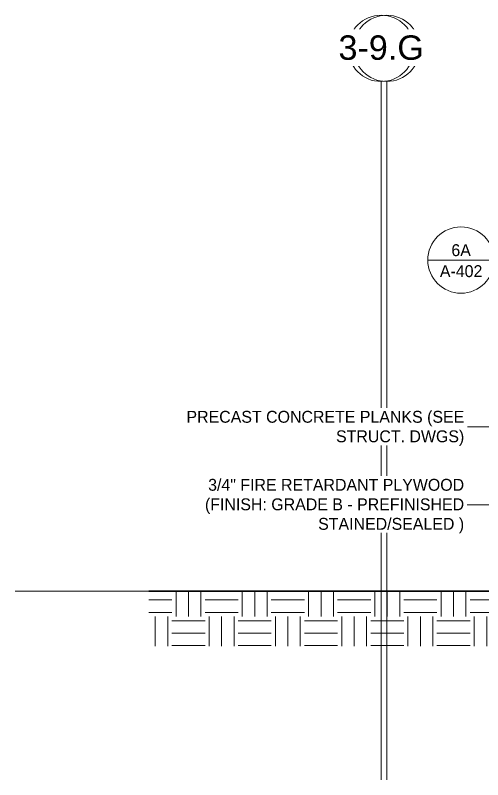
# Model space of a CAD drawing. Header units: inches. Extents: x -23445 to -52, y -314 to 853.
# Drawn here: x -13251 to -12574, y -273 to 835 of the extents above; entities that cross this region are included whole.
import ezdxf

# ---------------------------------------------------------------- set-up
doc = ezdxf.new("R2010")
doc.units = ezdxf.units.IN
doc.header["$MEASUREMENT"] = 0
doc.linetypes.add('Grid Line 1_2_', pattern=[0.875, 0.5, -0.125, 0.125, -0.125])
for name, color, linetype, lineweight in [('A-ANNO-IDEN', 131, 'Continuous', 9), ('A-ANNO-SYMB', 150, 'Continuous', 9), ('A-FLOR-LEVL', 51, 'Continuous', 9), ('C-TOPO', 7, 'Continuous', 9), ('S-GRID', 1, 'Continuous', 9), ('S-GRID-IDEN', 1, 'Continuous', 9)]:
    doc.layers.add(name, color=color, linetype=linetype, lineweight=lineweight)
doc.styles.add('Arial_1', font='arial.ttf', dxfattribs={"height": 35.407186})
doc.styles.add('Century Gothic', font='GOTHIC.TTF', dxfattribs={"height": 17.245342})

# ---------------------------------------------------------------- blocks, each defined once
blk = doc.blocks.new('Grid - Grid Head - Circle-14747-Building Section - North_South looking East _ Lounge')
at = {"layer": 'S-GRID-IDEN'}
blk.add_circle((21143.8, 786.7), 48, dxfattribs=at)
blk = doc.blocks.new('Section - Callout Head-19020-Building Section - North_South looking East _ Lounge')
at = {"layer": 'A-ANNO-SYMB'}
blk.add_line((22660.6, -105.9), (22756.6, -105.9), dxfattribs=at)
for start, end in [(0, 180), (180, 360)]:
    blk.add_arc((22708.6, -105.9), 48, start, end, dxfattribs=at)

msp = doc.modelspace()

# ---------------------------------------------------------------- hatches: boundary and pattern name
at = {"layer": 'C-TOPO'}
h = msp.add_hatch(dxfattribs=at)
h.set_pattern_fill('FP_36', color=256, style=0, pattern_type=2)
h.set_pattern_definition([(0, (22063.86, 65.275), (48, 48), [48, -48]), (0, (22063.86, 83.275), (48, 48), [48, -48]), (0, (22063.86, 101.275), (48, 48), [48, -48]), (90, (22069.86, 107.275), (-48, 48), [48, -48]), (90, (22087.86, 107.275), (-48, 48), [48, -48]), (90, (22105.86, 107.275), (-48, 48), [48, -48])])
h.paths.add_polyline_path([(-11343.46802, -79.73125), (-10813.70602, -79.73125), (-10813.70602, -54), (-10857.70602, -54), (-10857.70602, -36), (-10821.70602, -36), (-10821.70602, -6), (-12480.20602, -6), (-12480.20602, -36), (-12414.45602, -36), (-12414.45602, -60), (-12534.45602, -60), (-12534.45602, -36), (-12490.20602, -36), (-12490.20602, 0), (-13057.52675, 0), (-13057.52675, -79.73125), (-11345.24538, -79.73125)], flags=0)
h.paths.add_polyline_path([(-11263.2267, -36), (-11332.45602, -36), (-11332.45602, -12), (-11194.45602, -12), (-11194.45602, -36), (-11198.30675, -36)], flags=0)
h.paths.add_polyline_path([(-11956.20602, -30), (-12016.20602, -30), (-12016.20602, -12), (-11956.20602, -12), (-11956.20602, -14.95636)], flags=0)
h.paths.add_polyline_path([(-11714.95602, -30), (-11774.95602, -30), (-11774.95602, -12), (-11714.95602, -12)], flags=0)
h.paths.add_polyline_path([(-12197.45602, -30), (-12257.45602, -30), (-12257.45602, -12), (-12197.45602, -12), (-12197.45602, -20.89639)], flags=0)
h.paths.add_polyline_path([(-11508.17675, -30), (-11533.70602, -30), (-11533.70602, -12), (-11473.70602, -12), (-11473.70602, -30)], flags=0)

# ---------------------------------------------------------------- linework, layer by layer
at = {"layer": 'A-ANNO-IDEN', "color": 153}
for p, q in [((-12559.16097, 238.44749), (-12600.58807, 238.44749)), ((-12559.34847, 125.30879), (-12600.77557, 125.30879))]:
    msp.add_line(p, q, dxfattribs=at)
at = {"layer": 'A-FLOR-LEVL', "linetype": 'Grid Line 1_2_'}
msp.add_line((-13250.908, 0), (-9946.97978, 0), dxfattribs=at)
at = {"layer": 'C-TOPO', "lineweight": 35}
msp.add_line((-12490.70602, 0), (-13057.52675, 0), dxfattribs=at)
at = {"layer": 'C-TOPO'}
msp.add_line((-12490.70602, 0), (-13057.52675, 0), dxfattribs=at)
at = {"layer": 'S-GRID', "linetype": 'Grid Line 1_2_'}
for p, q in [((-12720.95602, -273.16081), (-12720.95602, 738.65708)), ((-12712.95602, -273.16081), (-12712.95602, 738.65708))]:
    msp.add_line(p, q, dxfattribs=at)

# ---------------------------------------------------------------- block references
at = {"layer": 'A-ANNO-SYMB'}
msp.add_blockref('Section - Callout Head-19020-Building Section - North_South looking East _ Lounge', (-35313.99268, 585.83826), dxfattribs=at)
at = {"layer": 'S-GRID-IDEN'}
msp.add_blockref('Grid - Grid Head - Circle-14747-Building Section - North_South looking East _ Lounge', (-33856.75883, 0), dxfattribs=at)

# ---------------------------------------------------------------- texts
at = {"layer": 'A-ANNO-SYMB', "char_height": 17.245342, "attachment_point": 2, "line_spacing_factor": 0.984117, "style": 'Century Gothic'}
for s, insert, width in [('6A', (-12605.13655, 502.88477), 36.936), ('A-402', (-12605.13655, 472.50026), 77.76)]:
    msp.add_mtext(s, dxfattribs=dict(at, insert=insert, width=width))

# ---------------------------------------------------------------- next in the draw order: texts
at = {"layer": 'A-ANNO-IDEN', "char_height": 17.2453416, "attachment_point": 3, "line_spacing_factor": 0.984117, "style": 'Century Gothic', "bg_fill": 3, "box_fill_scale": 1.25, "bg_fill_color": 0, "bg_fill_transparency": 0}
for s, insert, width in [('PRECAST CONCRETE PLANKS (SEE\\PSTRUCT. DWGS)', (-12600.58807, 261.40712), 450.792), ('3/4" FIRE RETARDANT PLYWOOD\\P(FINISH: GRADE B - PREFINISHED\\PSTAINED/SEALED )', (-12600.77557, 162.83985), 430.272)]:
    msp.add_mtext(s, dxfattribs=dict(at, insert=insert, width=width))
at = {"layer": 'S-GRID-IDEN', "insert": (-12712.96525, 805.53081), "char_height": 35.407186, "width": 85.104, "attachment_point": 2, "line_spacing_factor": 0.938532, "style": 'Arial_1', "bg_fill": 3, "box_fill_scale": 1.25, "bg_fill_color": 0, "bg_fill_transparency": 0}
msp.add_mtext('3-9', dxfattribs=at)

# ---------------------------------------------------------------- next in the draw order: block references
at = {"layer": 'S-GRID-IDEN'}
msp.add_blockref('Grid - Grid Head - Circle-14747-Building Section - North_South looking East _ Lounge', (-33864.75883, 0), dxfattribs=at)

# ---------------------------------------------------------------- next in the draw order: texts
at = {"layer": 'S-GRID-IDEN', "insert": (-12720.96525, 805.53081), "char_height": 35.407186, "width": 147.312, "attachment_point": 2, "line_spacing_factor": 0.938532, "style": 'Arial_1', "bg_fill": 3, "box_fill_scale": 1.25, "bg_fill_color": 0, "bg_fill_transparency": 0}
msp.add_mtext('3-9.G', dxfattribs=at)

doc.saveas('drawing.dxf')
